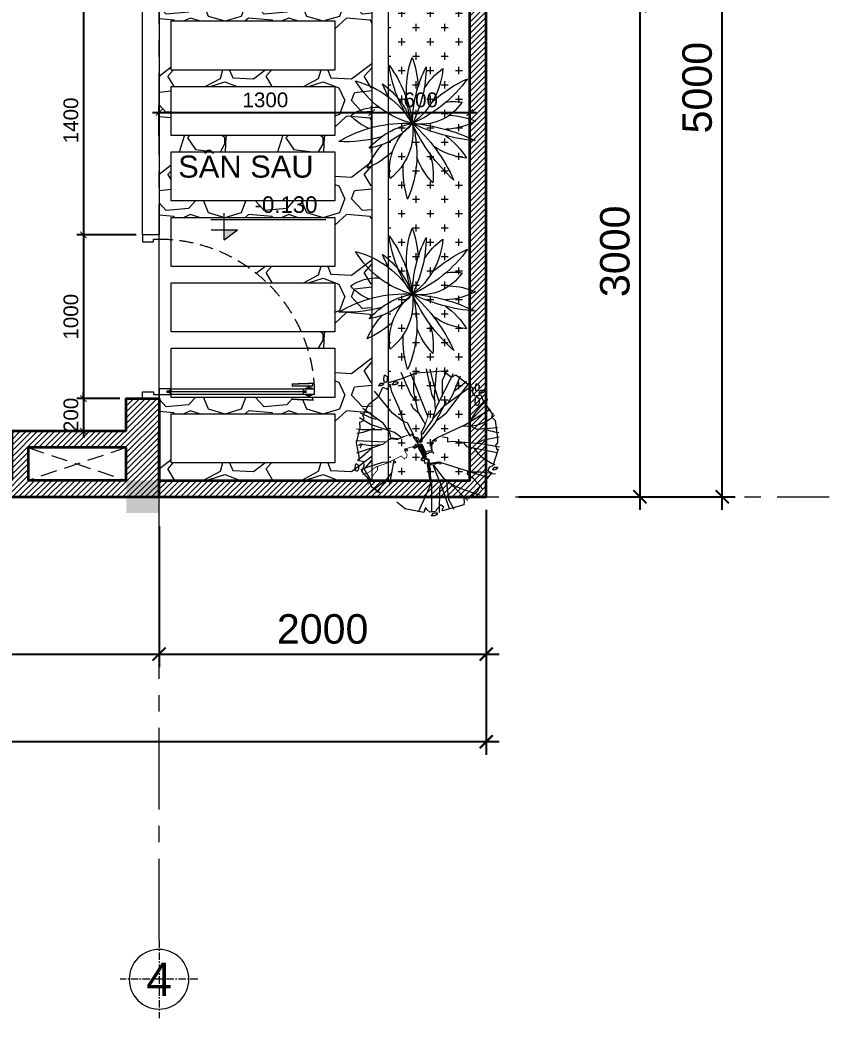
# Model space of a CAD drawing. Header units: inches. Extents: x 1198002 to 1275033, y 93432 to 197262.
# Drawn here: x 1259351 to 1264296, y 158797 to 164896 of the extents above; entities that cross this region are included whole.
import ezdxf
from ezdxf.enums import TextEntityAlignment as Align

# ---------------------------------------------------------------- set-up
doc = ezdxf.new("R2010")
doc.units = ezdxf.units.IN
doc.header["$LTSCALE"] = 100
doc.header["$MEASUREMENT"] = 0
doc.header["$PDMODE"] = 35
doc.linetypes.add('CENTERX2', pattern=[4, 2.5, -0.5, 0.5, -0.5])
doc.linetypes.add('DASHEDX2', pattern=[1.5, 1, -0.5])
for name, color, linetype, lineweight in [('1', 1, 'Continuous', 18), ('2', 2, 'Continuous', 13), ('4', 4, 'Continuous', 35), ('8', 252, 'Continuous', 5), ('8CUA', 8, 'Continuous', 5), ('9GRID', 251, 'CENTERX2', 5), ('9HIDDEN', 251, 'DASHEDX2', 5), ('CAYXANH', 85, 'Continuous', 5), ('DIM', 135, 'Continuous', 9), ('TEXT', 7, 'Continuous', 18)]:
    doc.layers.add(name, color=color, linetype=linetype, lineweight=lineweight)
doc.layers.add('13COLUMB', color=13, linetype='Continuous')
doc.styles.add('ATT', font='romans.shx')
doc.styles.add('CVN', font='VHELVEN.TTF')
doc.styles.add('OBAYASHI', font='ARIALN.TTF')
doc.styles.add('VSIMPLEX', font='VTIMESN.TTF')
doc.dimstyles.new('D100', dxfattribs={"dimscale": 100, "dimtxt": 1.8, "dimasz": 0.8, "dimexe": 0.8, "dimexo": 0.8, "dimgap": 0.6, "dimtad": 1, "dimdec": 0, "dimrnd": 5, "dimzin": 12, "dimdsep": 46, "dimtxsty": 'CVN', "dimblk1": 'ARCHTICK', "dimblk2": 'ARCHTICK', "dimsah": 1, "dimcen": 0.8, "dimdle": 0.8, "dimclrd": 256, "dimclre": 256, "dimclrt": 7, "dimadec": 0, "dimazin": 3, "dimtfac": 1, "dimtdec": 0, "dimtix": 1, "dimtmove": 2, "dimatfit": 3, "dimldrblk": 'ARCHTICK', "dimfxl": 1, "dimtolj": 1, "dimarcsym": 0})
doc.dimstyles.new('D70', dxfattribs={"dimscale": 50, "dimtxt": 1.8, "dimasz": 0.8, "dimexe": 0.8, "dimexo": 0.8, "dimgap": 0.6, "dimtad": 1, "dimdec": 0, "dimrnd": 5, "dimzin": 12, "dimdsep": 46, "dimtxsty": 'CVN', "dimblk1": 'ARCHTICK', "dimblk2": 'ARCHTICK', "dimsah": 1, "dimcen": 0.8, "dimdle": 0.8, "dimclrd": 256, "dimclre": 256, "dimclrt": 7, "dimadec": 0, "dimazin": 3, "dimtfac": 1, "dimtdec": 0, "dimtix": 1, "dimtmove": 2, "dimatfit": 3, "dimldrblk": 'ARCHTICK', "dimfxl": 1, "dimtolj": 1, "dimarcsym": 0})

# ---------------------------------------------------------------- blocks, each defined once
blk = doc.blocks.new('GRIDSIGN')
at = {"color": 9, "linetype": 'CENTERX2'}
for p, q in [((0, 1300), (0, -1300)), ((-1300, 0), (1300, 0))]:
    blk.add_line(p, q, dxfattribs=at)
at = {"color": 9}
blk.add_circle((0, 0), 1000, dxfattribs=at)
blk.add_attdef('A', text='', height=1000).set_placement((0, 0), align=Align.MIDDLE)
blk = doc.blocks.new('ttucx')
at = {"layer": '9GRID', "ltscale": 2}
blk.add_line((1260201, 157774.6), (1260201, 167806.9), dxfattribs=at)
blk.add_lwpolyline([(1243179, 160486.5), (1264296.3, 160486.5)], dxfattribs=at)
at = {"layer": '2'}
ref = blk.add_blockref('GRIDSIGN', (1260201, 157537.6), dxfattribs=dict(at, xscale=-0.1822500005364418, yscale=0.1822500005364418, zscale=0.1822500005364418))
ref.add_attrib('A', '4', dxfattribs={"layer": '0', "height": 202.5, "style": 'CVN'}).set_placement((1260201, 157537.6), align=Align.MIDDLE)
blk = doc.blocks.new('*U166')
for points in [[(-1157.5, 0), (-1187.5, 0), (-1187.5, 118.8), (-1137.5, 118.8), (-1137.5, 40), (-1157.5, 40)], [(-30, 0), (0, 0), (0, 118.8), (-50, 118.8), (-50, 40), (-30, 40)]]:
    blk.add_lwpolyline(points, close=True)
blk.add_lwpolyline([(-55, -80), (-70, -80), (-70, 0), (-30, 0), (-30, -80), (-45, -80), (-45, -60), (-55, -60), (-55, -80)])
at = {"layer": '8CUA'}
for p, q in [((-70, -80), (-70, -1047.5)), ((-30, -1047.5), (-30, -80))]:
    blk.add_line(p, q, dxfattribs=at)
at = {"layer": '8CUA', "const_width": 10}
for points in [[(-50, -1067.5), (-50, -60)], [(-79.7, -1082.5), (-90.4, -1082.5), (-90.4, -1092.5), (-79.7, -1092.5)], [(-55, -1047.5), (-70, -1047.5), (-70, -1127.5), (-30, -1127.5), (-30, -1047.5), (-45, -1047.5), (-45, -1067.5), (-55, -1067.5), (-55, -1047.5)], [(-20.3, -1082.5), (-9.6, -1082.5), (-9.6, -1092.5), (-20.3, -1092.5)]]:
    blk.add_lwpolyline(points, dxfattribs=at)
for points in [[(-110.4, -1117.5), (-90.4, -1112.5), (-90.4, -967.5), (-105.4, -967.5)], [(10.4, -1117.5), (-9.6, -1112.5), (-9.6, -967.5), (5.4, -967.5)]]:
    blk.add_lwpolyline(points, close=True, dxfattribs=at)
at = {"layer": '8CUA'}
for centre, start, end in [((-30, -1087.5), 143.1301, 216.8699), ((-70, -1087.5), 323.1301, 36.8699)]:
    blk.add_arc(centre, 50, start, end, dxfattribs=at)
at = {"layer": '9HIDDEN', "lineweight": 5}
blk.add_arc((-30, 0), 1127.5, 180, 270, dxfattribs=at)
blk = doc.blocks.new('cos')
for p, q in [((0, 0), (0, 400)), ((1527, 300), (-205, 300)), ((-200, 150), (200, 150)), ((0, 0), (200, 150))]:
    blk.add_line(p, q)
blk.add_solid([(0, 150), (0, 0), (200, 150)])
at = {"color": 3, "style": 'VSIMPLEX', "text_generation_flag": 6}
blk.add_attdef('COS-VER', (93, 405), '', height=250, rotation=180, dxfattribs=at)
blk = doc.blocks.new('TREE56')
at = {"layer": 'CAYXANH'}
for p, q in [((-619, 1717), (-631, 1708)), ((-619, 1717), (-615, 1712)), ((-615, 1712), (-611, 1712)), ((-611, 1712), (-611, 1708)), ((-303, 1481), (-425, 1751)), ((-409, 1675), (-238, 1747)), ((-94, 1204), (-307, 1747)), ((-269, 1519), (-265, 1751)), ((-238, 1747), (92, 1770)), ((-45, 1470), (-113, 1793)), ((-26, 1622), (-67, 1789)), ((-14, 1462), (12, 1808)), ((8, 1329), (217, 1736)), ((84, 1656), (145, 1785)), ((92, 1770), (195, 1694)), ((195, 1694), (248, 1721)), ((248, 1721), (464, 1553)), ((-690, 1589), (-699, 1589)), ((-699, 1589), (-699, 1585)), ((-678, 1614), (-690, 1602)), ((-690, 1602), (-690, 1589)), ((-646, 1614), (-678, 1614)), ((-654, 1589), (-666, 1589)), ((-666, 1589), (-666, 1585)), ((-654, 1593), (-654, 1589)), ((-650, 1593), (-654, 1593)), ((-650, 1598), (-650, 1593)), ((-646, 1598), (-650, 1598)), ((-638, 1606), (-646, 1598)), ((-642, 1618), (-638, 1618)), ((-638, 1618), (-638, 1606)), ((-635, 1680), (-631, 1680)), ((-635, 1656), (-635, 1680)), ((-631, 1656), (-635, 1656)), ((-631, 1680), (-631, 1708)), ((-631, 1631), (-631, 1656)), ((-623, 1631), (-631, 1631)), ((-623, 1627), (-623, 1631)), ((-611, 1627), (-623, 1627)), ((-611, 1708), (-607, 1708)), ((-602, 1631), (-611, 1631)), ((-611, 1631), (-611, 1627)), ((-607, 1708), (-602, 1704)), ((-602, 1704), (-598, 1704)), ((-598, 1643), (-602, 1635)), ((-602, 1635), (-602, 1631)), ((-598, 1704), (-598, 1700)), ((-598, 1700), (-594, 1696)), ((-594, 1652), (-598, 1643)), ((-594, 1696), (-590, 1696)), ((-590, 1680), (-594, 1676)), ((-594, 1676), (-594, 1652)), ((-590, 1696), (-590, 1680)), ((-576, 1626), (-409, 1675)), ((-569, 1576), (-576, 1626)), ((-538, 1512), (-557, 1607)), ((-526, 1602), (-536, 1602)), ((-536, 1602), (-536, 1598)), ((-497, 1598), (-536, 1598)), ((-512, 1632), (-526, 1617)), ((-526, 1617), (-526, 1602)), ((-473, 1632), (-512, 1632)), ((-482, 1602), (-497, 1602)), ((-497, 1602), (-497, 1598)), ((-477, 1607), (-482, 1607)), ((-482, 1607), (-482, 1602)), ((-473, 1612), (-477, 1612)), ((-477, 1612), (-477, 1607)), ((-463, 1622), (-473, 1612)), ((-468, 1636), (-463, 1636)), ((-463, 1636), (-463, 1622)), ((39, 1405), (-26, 1622)), ((84, 1458), (84, 1656)), ((130, 1257), (423, 1637)), ((210, 1481), (305, 1709)), ((297, 1580), (377, 1645)), ((504, 1610), (491, 1602)), ((491, 1574), (491, 1602)), ((504, 1610), (508, 1606)), ((508, 1606), (512, 1606)), ((512, 1606), (512, 1602)), ((512, 1602), (516, 1602)), ((516, 1602), (520, 1598)), ((520, 1598), (524, 1598)), ((524, 1598), (524, 1594)), ((524, 1594), (528, 1590)), ((528, 1590), (532, 1590)), ((532, 1590), (532, 1574)), ((-531, 1253), (-751, 1523)), ((-666, 1585), (-699, 1585)), ((-698, 1462), (-649, 1572)), ((-649, 1572), (-595, 1546)), ((-595, 1546), (-569, 1576)), ((-447, 1314), (-538, 1512)), ((-246, 1409), (-303, 1481)), ((-216, 1268), (-269, 1519)), ((-7, 1401), (-45, 1470)), ((107, 1344), (404, 1561)), ((153, 1378), (210, 1481)), ((233, 1531), (297, 1580)), ((464, 1553), (445, 1508)), ((445, 1508), (476, 1466)), ((476, 1466), (552, 1477)), ((487, 1574), (491, 1574)), ((487, 1550), (487, 1574)), ((491, 1550), (487, 1550)), ((491, 1525), (491, 1550)), ((499, 1525), (491, 1525)), ((499, 1521), (499, 1525)), ((512, 1521), (499, 1521)), ((512, 1525), (512, 1521)), ((520, 1525), (512, 1525)), ((524, 1537), (520, 1529)), ((520, 1529), (520, 1525)), ((528, 1546), (524, 1537)), ((526, 1501), (526, 1496)), ((536, 1501), (526, 1501)), ((565, 1496), (526, 1496)), ((532, 1574), (528, 1570)), ((528, 1570), (528, 1546)), ((551, 1531), (536, 1516)), ((536, 1516), (536, 1501)), ((589, 1531), (551, 1531)), ((552, 1477), (582, 1405)), ((565, 1501), (565, 1496)), ((580, 1501), (565, 1501)), ((580, 1506), (580, 1501)), ((585, 1506), (580, 1506)), ((585, 1511), (585, 1506)), ((589, 1511), (585, 1511)), ((599, 1521), (589, 1511)), ((594, 1535), (599, 1535)), ((599, 1535), (599, 1521)), ((-892, 1223), (-820, 1363)), ((-820, 1363), (-698, 1462)), ((-276, 1310), (-299, 1367)), ((-30, 1185), (107, 1344)), ((-3, 1306), (-14, 1462)), ((-11, 1124), (130, 1397)), ((483, 1407), (487, 1407)), ((483, 1378), (483, 1407)), ((487, 1378), (483, 1378)), ((502, 1451), (487, 1441)), ((487, 1407), (487, 1441)), ((487, 1349), (487, 1378)), ((497, 1349), (487, 1349)), ((497, 1344), (497, 1349)), ((512, 1344), (497, 1344)), ((502, 1451), (507, 1446)), ((507, 1446), (512, 1446)), ((512, 1446), (512, 1441)), ((512, 1441), (517, 1441)), ((512, 1349), (512, 1344)), ((521, 1349), (512, 1349)), ((517, 1441), (521, 1436)), ((521, 1436), (526, 1436)), ((526, 1363), (521, 1354)), ((521, 1354), (521, 1349)), ((526, 1436), (526, 1431)), ((526, 1431), (531, 1427)), ((531, 1373), (526, 1363)), ((531, 1427), (536, 1427)), ((536, 1407), (531, 1402)), ((531, 1402), (531, 1373)), ((536, 1427), (536, 1407)), ((582, 1405), (677, 1261)), ((-785, 1192), (-922, 1253)), ((-641, 1124), (-892, 1310)), ((-877, 1192), (-892, 1223)), ((-402, 1154), (-531, 1253)), ((-371, 1074), (-447, 1314)), ((-216, 1257), (-276, 1310)), ((-147, 1150), (-216, 1268)), ((-41, 1166), (8, 1329)), ((5, 1158), (130, 1257)), ((366, 1112), (666, 1302)), ((677, 1261), (707, 1238)), ((696, 1242), (681, 1207)), ((-797, 1112), (-934, 1196)), ((-930, 1143), (-888, 1158)), ((-926, 1074), (-930, 1143)), ((-888, 1158), (-877, 1192)), ((-504, 1014), (-797, 1112)), ((-725, 1173), (-785, 1192)), ((-557, 1002), (-641, 1124)), ((-341, 1128), (-402, 1154)), ((-269, 979), (-341, 1128)), ((-162, 991), (-41, 1166)), ((-162, 934), (-11, 1124)), ((-128, 1116), (-147, 1150)), ((20, 953), (366, 1112)), ((681, 1207), (726, 1162)), ((726, 1162), (757, 945)), ((-971, 888), (-926, 1074)), ((-907, 1048), (-971, 1055)), ((-892, 1014), (-964, 1002)), ((-656, 1048), (-907, 1048)), ((-751, 1063), (-892, 1014)), ((-554, 957), (-557, 1002)), ((-428, 960), (-504, 1014)), ((-303, 968), (-371, 1074)), ((438, 1090), (502, 1055)), ((502, 1055), (761, 1078)), ((-618, 896), (-979, 915)), ((-937, 725), (-971, 888)), ((-675, 862), (-971, 763)), ((-212, 870), (-186, 832)), ((-56, 820), (-41, 915)), ((-41, 915), (20, 953)), ((81, 964), (145, 953)), ((145, 953), (145, 900)), ((145, 900), (206, 911)), ((206, 911), (552, 881)), ((339, 888), (377, 843)), ((521, 892), (586, 926)), ((552, 881), (780, 839)), ((586, 926), (776, 964)), ((757, 888), (730, 862)), ((730, 862), (745, 812)), ((757, 945), (757, 888)), ((-831, 778), (-956, 668)), ((-785, 824), (-831, 778)), ((-186, 832), (-159, 847)), ((-159, 794), (-182, 782)), ((-182, 782), (-167, 744)), ((-167, 744), (-129, 744)), ((-159, 847), (-159, 794)), ((-129, 744), (-159, 718)), ((-132, 782), (-147, 732)), ((377, 843), (753, 770)), ((764, 812), (700, 607)), ((745, 812), (764, 812)), ((-970, 632), (-982, 623)), ((-982, 595), (-982, 623)), ((-970, 632), (-966, 628)), ((-966, 628), (-962, 628)), ((-962, 628), (-962, 623)), ((-962, 623), (-958, 623)), ((-958, 623), (-954, 619)), ((-954, 619), (-950, 619)), ((-950, 619), (-950, 615)), ((-950, 615), (-946, 611)), ((-946, 611), (-941, 611)), ((-941, 611), (-941, 595)), ((-937, 668), (-937, 725)), ((-911, 664), (-937, 668)), ((-880, 656), (-911, 664)), ((-877, 607), (-880, 656)), ((-652, 649), (-831, 592)), ((-546, 653), (-652, 649)), ((-512, 675), (-569, 367)), ((-159, 718), (-182, 687)), ((-182, 687), (-163, 672)), ((-163, 672), (-140, 672)), ((-143, 687), (-136, 641)), ((-136, 641), (-71, 653)), ((-71, 653), (-105, 630)), ((-105, 630), (-64, 375)), ((-90, 641), (-52, 379)), ((-71, 558), (-71, 622)), ((-71, 622), (-33, 618)), ((-33, 618), (92, 459)), ((-33, 615), (-7, 546)), ((-14, 630), (50, 653)), ((50, 653), (647, 466)), ((-986, 571), (-986, 595)), ((-986, 595), (-982, 595)), ((-982, 571), (-986, 571)), ((-982, 546), (-982, 571)), ((-974, 546), (-982, 546)), ((-974, 542), (-974, 546)), ((-962, 542), (-974, 542)), ((-954, 546), (-962, 546)), ((-962, 546), (-962, 542)), ((-950, 559), (-954, 550)), ((-954, 550), (-954, 546)), ((-946, 567), (-950, 559)), ((-941, 595), (-946, 591)), ((-946, 591), (-946, 567)), ((-831, 592), (-918, 558)), ((-903, 542), (-877, 607)), ((-823, 447), (-903, 542)), ((-538, 531), (-721, 280)), ((-7, 546), (73, 348)), ((392, 546), (385, 508)), ((385, 508), (453, 459)), ((685, 523), (540, 356)), ((654, 592), (639, 546)), ((639, 546), (685, 523)), ((700, 607), (654, 592)), ((703, 562), (694, 562)), ((694, 562), (694, 558)), ((727, 558), (694, 558)), ((715, 587), (703, 575)), ((703, 575), (703, 562)), ((747, 587), (715, 587)), ((739, 562), (727, 562)), ((727, 562), (727, 558)), ((743, 566), (739, 566)), ((739, 566), (739, 562)), ((747, 570), (743, 570)), ((743, 570), (743, 566)), ((755, 579), (747, 570)), ((751, 591), (755, 591)), ((755, 591), (755, 579)), ((-782, 345), (-823, 447)), ((-592, 447), (-816, 269)), ((-64, 375), (-216, 41)), ((-52, 379), (-52, 48)), ((92, 459), (160, 409)), ((130, 405), (157, 196)), ((160, 409), (392, 185)), ((453, 459), (578, 322)), ((-679, 272), (-782, 345)), ((46, 326), (43, 37)), ((73, 345), (46, 326)), ((73, 348), (164, 86)), ((502, 284), (404, 208)), ((540, 356), (502, 284)), ((-375, 82), (-478, 162)), ((62, 132), (12, 79)), ((84, 113), (62, 132)), ((343, 132), (84, 56)), ((157, 196), (221, 79)), ((362, 238), (343, 200)), ((343, 200), (347, 170)), ((347, 170), (343, 132)), ((404, 208), (362, 238)), ((-147, 37), (-375, 82)), ((-124, 98), (-147, 37)), ((-109, 75), (-124, 98)), ((-71, 41), (-109, 75)), ((-3, 48), (-71, 41)), ((-54, 0), (-54, -5)), ((-44, 0), (-54, 0)), ((-29, 29), (-44, 15)), ((-44, 15), (-44, 0)), ((10, 29), (-29, 29)), ((-15, 0), (-15, -5)), ((0, 0), (-15, 0)), ((12, 79), (-3, 48)), ((0, 5), (0, 0)), ((5, 5), (0, 5)), ((5, 10), (5, 5)), ((10, 10), (5, 10)), ((19, 19), (10, 10)), ((15, 34), (19, 34)), ((19, 34), (19, 19)), ((81, 86), (100, 101)), ((84, 56), (81, 86)), ((100, 101), (84, 113)), ((-15, -5), (-54, -5))]:
    blk.add_line(p, q, dxfattribs=at)
for points in [[(-166, 896, 16, 16, 0), (-178, 1017, 16, 16, 0), (-140, 1086, 16, 12.8, 0), (-117, 1147, 12.8, 9.6, 0), (-102, 1196, 9.6, 9.6, 0), (-86, 1280, 9.6, 9.6, 0)], [(-204, 862, 16, 16, 0), (-273, 957, 16, 16, 0), (-223, 953, 16, 16, 0), (-200, 919, 16, 16, 0), (-219, 896, 16, 16, 0), (-235, 938, 16, 16, 0), (-299, 995, 9.6, 9.6, 0), (-387, 968, 16, 16, 0), (-463, 934, 22.4, 22.4, 0), (-546, 945, 22.4, 22.4, 0), (-565, 934, 12.8, 12.8, 0), (-649, 869, 12.8, 12.8, 0), (-687, 865, 12.8, 12.8, 0), (-793, 854, 12.8, 12.8, 0), (-869, 865, 12.8, 12.8, 0), (-918, 877, 12.8, 12.8, 0), (-941, 862, 12.8, 12.8, 0), (-907, 862, 12.8, 12.8, 0), (-926, 824, 12.8, 12.8, 0)], [(-170, 869, 22.4, 22.4, 0), (-261, 827, 22.4, 22.4, 0), (-276, 843, 9.6, 9.6, 0), (-383, 812, 9.6, 9.6, 0), (-375, 782, 9.6, 9.6, 0), (-349, 740, 9.6, 9.6, 0), (-360, 706, 9.6, 9.6, 0), (-375, 702, 9.6, 9.6, 0), (-383, 691, 9.6, 9.6, 0), (-421, 729, 9.6, 9.6, 0), (-607, 637, 9.6, 9.6, 0), (-736, 592, 9.6, 9.6, 0), (-831, 520, 9.6, 9.6, 0), (-896, 501, 9.6, 9.6, 0)], [(-170, 873, 16, 16, 0), (-113, 751, 16, 16, 0), (-75, 774, 16, 16, 0), (-37, 778, 16, 16, 0), (-22, 755, 1.28, 1.28, 0)], [(-45, 782, 19.2, 19.2, 0), (-52, 843, 19.2, 12.8, 0), (-37, 900, 12.8, 12.8, 0)], [(-136, 702, 25.6, 25.6, 0), (-86, 679, 25.6, 25.6, 0), (-90, 622, 25.6, 25.6, 0), (-79, 542, 25.6, 19.2, 0), (-67, 451, 19.2, 19.2, 0)], [(-713, 599, 9.6, 9.6, 0), (-713, 554, 9.6, 9.6, 0), (-759, 504, 9.6, 6.4, 0), (-801, 421, 6.4, 6.4, 0), (-831, 371, 6.4, 6.4, 0)]]:
    blk.add_lwpolyline(points, format="xyseb", dxfattribs=at)
for points, const_width in [([(-218, 868), (-266, 847), (-238, 878)], 12.8), ([(-204, 884), (-181, 941), (-181, 892), (-189, 881)], 12.8), ([(-185, 850), (-121, 721), (-178, 691)], 25.6), ([(-210, 836), (-142, 707)], 25.6), ([(-117, 782), (-60, 797)], 12.8), ([(-75, 634), (-26, 641), (46, 653)], 19.2)]:
    blk.add_lwpolyline(points, dxfattribs=dict(at, const_width=const_width))
for centre, radius in [((-8, 921), 15.3), ((-357, 798), 11.7), ((-506, 653), 11.7), ((55, 639), 11.7)]:
    blk.add_circle(centre, radius, dxfattribs=at)
for centre, radius, start, end in [((1208, 726), 898, 129.3545, 152.6092), ((392, 1561), 468, 262.5537, 314.3375), ((889, 1892), 883, 248.5622, 262.3516), ((918, 1141), 551, 215.15, 249.1841), ((485, -586), 1117, 77.3352, 91.8505), ((1002, 2007), 1813, 242.8644, 255.3539)]:
    blk.add_arc(centre, radius, start, end, dxfattribs=at)
blk = doc.blocks.new('12PPLT05')
at = {"color": 0, "linetype": 'ByBlock'}
for centre, radius, start, end in [((-0.9586, -0.0373), 0.983, 16.04407, 35.33351), ((0.8261, 0.549), 0.983, 181.03469, 215.33351), ((0.6683, 0.0855), 0.6526, 145.53827, 164.45577), ((-0.5139, 0.3498), 0.6526, 348.82531, 9.25849), ((0.0769, 0.3313), 0.3548, 177.34632, 214.3867), ((-0.3302, -0.0031), 0.3548, 53.69765, 81.44792), ((0.5593, 0.1906), 0.5749, 162.74576, 201.44393), ((-0.5248, 0.151), 0.5749, 342.74576, 21.44393), ((0.4743, -0.066), 0.4525, 113.89807, 174.10399), ((-0.1591, 0.3942), 0.4525, 293.89807, 354.10399), ((-0.2004, 0.791), 0.841, 285.49028, 325.72625), ((0.7192, -0.4931), 0.841, 105.49028, 123.68762), ((-0.4704, -0.5419), 0.7194, 46.56236, 90.84355), ((0.0136, 0.6998), 0.7194, 226.56236, 270.84355), ((0.374, -0.475), 0.5743, 78.24201, 101.28713), ((0.1412, 0.5428), 0.5743, 285.01912, 307.52916), ((-0.2207, -0.6398), 0.6669, 91.70193, 101.53785), ((-0.1092, 0.6339), 0.6669, 248.45646, 281.53785), ((-0.05, -0.9708), 0.9542, 85.53911, 114.62678), ((-0.3734, 0.8479), 0.9542, 265.53911, 294.62678), ((0.164, -0.7252), 0.7193, 101.20536, 142.19161), ((0.5498, -0.8463), 0.9797, 122.44794, 148.71051), ((-0.813, 0.4893), 0.9797, 302.44794, 328.71051), ((-0.5484, 0.0253), 0.5743, 306.23658, 355.52372), ((-1.0243, -0.1613), 1.058, 337.97445, 7.69912), ((0.1942, -1.3172), 1.3088, 73.84694, 97.46256), ((0.3883, 1.2376), 1.3088, 253.84694, 277.46256), ((-0.2562, -0.2715), 0.3769, 335.53277, 41.94534), ((1.0892, 0.7615), 1.3207, 216.25625, 237.91028), ((-0.6774, -1.1384), 1.3207, 36.25625, 57.91028), ((0.0375, -0.5633), 0.5439, 37.7343, 66.55132), ((-0.5441, 0.4215), 0.7193, 281.20536, 299.39268), ((-0.3004, -0.4836), 0.5663, 4.61439, 28.69256), ((0.4544, 0.3134), 0.5439, 246.38758, 271.40442), ((0.3637, -0.4828), 0.5743, 154.64427, 175.52372), ((1.005, -0.4163), 1.058, 170.28607, 187.69912), ((0.5887, 0.026), 0.5663, 214.18544, 235.03366), ((0.3673, -0.1756), 0.3769, 203.28393, 221.94534)]:
    blk.add_arc(centre, radius, start, end, dxfattribs=at)
at = {"color": 0, "linetype": 'ByBlock', "style": 'ATT'}
for tag, p, flags in [('ITEM', (-1, -2.75), 3), ('ROOM_NUMBER', (-1, -4.0833), 1)]:
    blk.add_attdef(tag, p, '', height=1, dxfattribs=dict(at, flags=flags))
blk = doc.blocks.new('_ARCHTICK')
at = {"color": 0, "linetype": 'ByBlock', "const_width": 0.15}
blk.add_lwpolyline([(-0.5, -0.5), (0.5, 0.5)], dxfattribs=at)
blk = doc.blocks.new('*D196')
at = {"layer": 'Defpoints', "color": 0, "transparency": 16777216}
for p in [(1256601, 161882.5), (1260201, 161882.5), (1260201, 161021)]:
    blk.add_point(p, dxfattribs=at)
at = {"layer": 'DIM', "lineweight": -2, "transparency": 16777216}
for p, q in [((1256601, 161802.5), (1256601, 160941)), ((1260201, 161802.5), (1260201, 160941)), ((1256521, 161021), (1260281, 161021))]:
    blk.add_line(p, q, dxfattribs=at)
at = {"layer": 'DIM', "lineweight": -2, "transparency": 16777216, "xscale": 80, "yscale": 80, "zscale": 80, "rotation": 180}
blk.add_blockref('_ARCHTICK', (1256601, 161021), dxfattribs=at)
at = {"layer": 'DIM', "lineweight": -2, "transparency": 16777216, "xscale": 80, "yscale": 80, "zscale": 80}
blk.add_blockref('_ARCHTICK', (1260201, 161021), dxfattribs=at)
at = {"layer": 'DIM', "color": 7, "transparency": 16777216, "insert": (1258401, 161173.5), "char_height": 180, "attachment_point": 5, "style": 'CVN'}
blk.add_mtext('\\A1;3600', dxfattribs=at)
blk = doc.blocks.new('*D197')
at = {"layer": 'Defpoints', "color": 0, "transparency": 16777216}
for p in [(1262201, 161982.5), (1260201, 161882.5), (1262201, 161021)]:
    blk.add_point(p, dxfattribs=at)
at = {"layer": 'DIM', "lineweight": -2, "transparency": 16777216}
for p, q in [((1262201, 161902.5), (1262201, 160941)), ((1260201, 161802.5), (1260201, 160941)), ((1260121, 161021), (1262281, 161021))]:
    blk.add_line(p, q, dxfattribs=at)
at = {"layer": 'DIM', "lineweight": -2, "transparency": 16777216, "xscale": 80, "yscale": 80, "zscale": 80, "rotation": 180}
blk.add_blockref('_ARCHTICK', (1260201, 161021), dxfattribs=at)
at = {"layer": 'DIM', "lineweight": -2, "transparency": 16777216, "xscale": 80, "yscale": 80, "zscale": 80}
blk.add_blockref('_ARCHTICK', (1262201, 161021), dxfattribs=at)
at = {"layer": 'DIM', "color": 7, "transparency": 16777216, "insert": (1261201, 161173.5), "char_height": 180, "attachment_point": 5, "style": 'CVN'}
blk.add_mtext('\\A1;2000', dxfattribs=at)
blk = doc.blocks.new('*D198')
at = {"layer": 'Defpoints', "color": 0, "transparency": 16777216}
for p in [(1249101, 161594.5), (1262201, 161594.5), (1249101, 160485)]:
    blk.add_point(p, dxfattribs=at)
at = {"layer": 'DIM', "lineweight": -2, "transparency": 16777216}
for p, q in [((1249101, 161514.5), (1249101, 160405)), ((1262201, 161514.5), (1262201, 160405)), ((1262281, 160485), (1249021, 160485))]:
    blk.add_line(p, q, dxfattribs=at)
at = {"layer": 'DIM', "lineweight": -2, "transparency": 16777216, "xscale": 80, "yscale": 80, "zscale": 80, "rotation": 180}
blk.add_blockref('_ARCHTICK', (1249101, 160485), dxfattribs=at)
at = {"layer": 'DIM', "lineweight": -2, "transparency": 16777216, "xscale": 80, "yscale": 80, "zscale": 80}
blk.add_blockref('_ARCHTICK', (1262201, 160485), dxfattribs=at)
at = {"layer": 'DIM', "color": 7, "transparency": 16777216, "insert": (1255651, 160637.5), "char_height": 180, "attachment_point": 5, "style": 'CVN'}
blk.add_mtext('\\A1;13100', dxfattribs=at)
blk = doc.blocks.new('*D201')
at = {"layer": 'Defpoints', "color": 0, "transparency": 16777216}
for p in [(1262201, 164982.5), (1262321, 161982.5), (1263140.5, 161982.5)]:
    blk.add_point(p, dxfattribs=at)
at = {"layer": 'DIM', "lineweight": -2, "transparency": 16777216}
for p, q in [((1263140.5, 165062.5), (1263140.5, 161902.5)), ((1262281, 164982.5), (1263220.5, 164982.5)), ((1262401, 161982.5), (1263220.5, 161982.5))]:
    blk.add_line(p, q, dxfattribs=at)
at = {"layer": 'DIM', "lineweight": -2, "transparency": 16777216, "xscale": 80, "yscale": 80, "zscale": 80}
for p, rotation in [((1263140.5, 164982.5), 90), ((1263140.5, 161982.5), 270)]:
    blk.add_blockref('_ARCHTICK', p, dxfattribs=dict(at, rotation=rotation))
at = {"layer": 'DIM', "color": 7, "transparency": 16777216, "insert": (1262988, 163482.5), "char_height": 180, "attachment_point": 5, "rotation": 90, "style": 'CVN'}
blk.add_mtext('\\A1;3000', dxfattribs=at)
blk = doc.blocks.new('*D202')
at = {"layer": 'Defpoints', "color": 0, "transparency": 16777216}
for p in [(1262750.8, 166982.5), (1263643.5, 166982.5), (1262810.8, 161982.5)]:
    blk.add_point(p, dxfattribs=at)
at = {"layer": 'DIM', "lineweight": -2, "transparency": 16777216}
for p, q in [((1263643.5, 161902.5), (1263643.5, 167062.5)), ((1262830.8, 166982.5), (1263723.5, 166982.5)), ((1262890.8, 161982.5), (1263723.5, 161982.5))]:
    blk.add_line(p, q, dxfattribs=at)
at = {"layer": 'DIM', "lineweight": -2, "transparency": 16777216, "xscale": 80, "yscale": 80, "zscale": 80}
for p, rotation in [((1263643.5, 166982.5), 90), ((1263643.5, 161982.5), 270)]:
    blk.add_blockref('_ARCHTICK', p, dxfattribs=dict(at, rotation=rotation))
at = {"layer": 'DIM', "color": 7, "transparency": 16777216, "insert": (1263491, 164482.5), "char_height": 180, "attachment_point": 5, "rotation": 90, "style": 'CVN'}
blk.add_mtext('\\A1;5000', dxfattribs=at)
blk = doc.blocks.new('*D231')
at = {"layer": 'Defpoints', "color": 0, "transparency": 16777216}
for p in [(1261501, 164331), (1260201, 164149), (1261501, 164046.7)]:
    blk.add_point(p, dxfattribs=at)
at = {"layer": 'DIM', "lineweight": -2, "transparency": 16777216}
for p, q in [((1260161, 164331), (1261541, 164331)), ((1260201, 164189), (1260201, 164371)), ((1261501, 164086.7), (1261501, 164371))]:
    blk.add_line(p, q, dxfattribs=at)
at = {"layer": 'DIM', "lineweight": -2, "transparency": 16777216, "xscale": 40, "yscale": 40, "zscale": 40, "rotation": 180}
blk.add_blockref('_ARCHTICK', (1260201, 164331), dxfattribs=at)
at = {"layer": 'DIM', "lineweight": -2, "transparency": 16777216, "xscale": 40, "yscale": 40, "zscale": 40}
blk.add_blockref('_ARCHTICK', (1261501, 164331), dxfattribs=at)
at = {"layer": 'DIM', "color": 7, "transparency": 16777216, "insert": (1260851, 164407.3), "char_height": 90, "attachment_point": 5, "style": 'CVN'}
blk.add_mtext('\\A1;1300', dxfattribs=at)
blk = doc.blocks.new('*D232')
at = {"layer": 'Defpoints', "color": 0, "transparency": 16777216}
for p in [(1262101, 164331), (1262101, 164219), (1261501, 164046.7)]:
    blk.add_point(p, dxfattribs=at)
at = {"layer": 'DIM', "lineweight": -2, "transparency": 16777216}
for p, q in [((1261461, 164331), (1262141, 164331)), ((1261501, 164086.7), (1261501, 164371)), ((1262101, 164259), (1262101, 164371))]:
    blk.add_line(p, q, dxfattribs=at)
at = {"layer": 'DIM', "lineweight": -2, "transparency": 16777216, "xscale": 40, "yscale": 40, "zscale": 40, "rotation": 180}
blk.add_blockref('_ARCHTICK', (1261501, 164331), dxfattribs=at)
at = {"layer": 'DIM', "lineweight": -2, "transparency": 16777216, "xscale": 40, "yscale": 40, "zscale": 40}
blk.add_blockref('_ARCHTICK', (1262101, 164331), dxfattribs=at)
at = {"layer": 'DIM', "color": 7, "transparency": 16777216, "insert": (1261801, 164407.3), "char_height": 90, "attachment_point": 5, "style": 'CVN'}
blk.add_mtext('\\A1;600', dxfattribs=at)
blk = doc.blocks.new('*D309')
at = {"layer": 'Defpoints', "color": 0, "transparency": 16777216}
for p in [(1260101, 164982.5), (1259739, 163582.5), (1260101, 163582.5)]:
    blk.add_point(p, dxfattribs=at)
at = {"layer": 'DIM', "lineweight": -2, "transparency": 16777216}
for p, q in [((1259739, 165022.5), (1259739, 163542.5)), ((1260061, 164982.5), (1259699, 164982.5)), ((1260061, 163582.5), (1259699, 163582.5))]:
    blk.add_line(p, q, dxfattribs=at)
at = {"layer": 'DIM', "lineweight": -2, "transparency": 16777216, "xscale": 40, "yscale": 40, "zscale": 40}
for p, rotation in [((1259739, 164982.5), 90), ((1259739, 163582.5), 270)]:
    blk.add_blockref('_ARCHTICK', p, dxfattribs=dict(at, rotation=rotation))
at = {"layer": 'DIM', "color": 7, "transparency": 16777216, "insert": (1259662.7, 164282.5), "char_height": 90, "attachment_point": 5, "rotation": 90, "style": 'CVN'}
blk.add_mtext('\\A1;1400', dxfattribs=at)
blk = doc.blocks.new('*D310')
at = {"layer": 'Defpoints', "color": 0, "transparency": 16777216}
for p in [(1260101, 163582.5), (1259739, 162582.5), (1260001, 162582.5)]:
    blk.add_point(p, dxfattribs=at)
at = {"layer": 'DIM', "lineweight": -2, "transparency": 16777216}
for p, q in [((1259739, 163622.5), (1259739, 162542.5)), ((1260061, 163582.5), (1259699, 163582.5)), ((1259961, 162582.5), (1259699, 162582.5))]:
    blk.add_line(p, q, dxfattribs=at)
at = {"layer": 'DIM', "lineweight": -2, "transparency": 16777216, "xscale": 40, "yscale": 40, "zscale": 40}
for p, rotation in [((1259739, 163582.5), 90), ((1259739, 162582.5), 270)]:
    blk.add_blockref('_ARCHTICK', p, dxfattribs=dict(at, rotation=rotation))
at = {"layer": 'DIM', "color": 7, "transparency": 16777216, "insert": (1259662.7, 163082.5), "char_height": 90, "attachment_point": 5, "rotation": 90, "style": 'CVN'}
blk.add_mtext('\\A1;1000', dxfattribs=at)
blk = doc.blocks.new('*D311')
at = {"layer": 'Defpoints', "color": 0, "transparency": 16777216}
for p in [(1260001, 162582.5), (1259739, 162382.5), (1260001, 162382.5)]:
    blk.add_point(p, dxfattribs=at)
at = {"layer": 'DIM', "lineweight": -2, "transparency": 16777216}
for p, q in [((1259739, 162582.5), (1259739, 162622.5)), ((1259961, 162582.5), (1259699, 162582.5)), ((1259739, 162582.5), (1259739, 162382.5)), ((1259961, 162382.5), (1259699, 162382.5)), ((1259739, 162382.5), (1259739, 162342.5))]:
    blk.add_line(p, q, dxfattribs=at)
at = {"layer": 'DIM', "lineweight": -2, "transparency": 16777216, "xscale": 40, "yscale": 40, "zscale": 40}
for p, rotation in [((1259739, 162582.5), 270), ((1259739, 162382.5), 90)]:
    blk.add_blockref('_ARCHTICK', p, dxfattribs=dict(at, rotation=rotation))
at = {"layer": 'DIM', "color": 7, "transparency": 16777216, "insert": (1259662.7, 162482.5), "char_height": 90, "attachment_point": 5, "rotation": 90, "style": 'CVN'}
blk.add_mtext('\\A1;200', dxfattribs=at)

msp = doc.modelspace()

# ---------------------------------------------------------------- hatches: boundary and pattern name
at = {"layer": '8'}
h = msp.add_hatch(dxfattribs=at)
h.set_pattern_fill('ANSI31', color=256, scale=200)
h.paths.add_polyline_path([(1260201, 166982.5), (1249101, 166982.5), (1249101, 166882.5), (1250701, 166882.5), (1250701, 165382.5), (1250801, 165382.5), (1250801, 166882.5), (1256501, 166882.5), (1256501, 165982.5), (1256401, 165982.5), (1256401, 165882.5), (1256501, 165882.5), (1256601, 165882.5), (1256601, 166882.5), (1260001, 166882.5), (1260001, 164982.5), (1260201, 164982.5), (1260251, 164982.5), (1260251, 165082.5), (1260201, 165082.5)])
h.paths.add_polyline_path([(1255591, 165982.5), (1253776, 165982.5), (1253801, 165882.5), (1255591, 165882.5)], flags=17)
h.paths.add_polyline_path([(1250801, 163882.5), (1250701, 163882.5), (1249101, 163882.5), (1249101, 163682.5), (1249201, 163682.5), (1250801, 163682.5)])
h.paths.add_polyline_path([(1260201, 162382.5), (1260201, 162582.5), (1260001, 162582.5), (1260001, 162382.5), (1259301, 162382.5), (1259301, 162082.5), (1256701, 162082.5), (1256701, 162382.5), (1256501, 162382.5), (1255801, 162382.5), (1255801, 162082.5), (1249201, 162082.5), (1249101, 162082.5), (1249101, 161982.5), (1260201, 161982.5)])
h.paths.add_polyline_path([(1256501, 162082.5), (1255901, 162082.5), (1255901, 162282.5), (1256501, 162282.5)], flags=16)
h.paths.add_polyline_path([(1259401, 162082.5), (1259401, 162282.5), (1260001, 162282.5), (1260001, 162082.5)], flags=16)
h.paths.add_polyline_path([(1262201, 166982.5), (1260201, 166982.5), (1260201, 166882.5), (1262101, 166882.5), (1262101, 165082.5), (1261061, 165082.5), (1261061, 164982.5), (1262001, 164982.5), (1262201, 164982.5)])
h.paths.add_polyline_path([(1262201, 164982.5), (1262101, 164982.5), (1262101, 162082.5), (1260201, 162082.5), (1260201, 161982.5), (1262201, 161982.5)])
h = msp.add_hatch(dxfattribs=at)
h.set_pattern_fill('GRAVEL', color=256, scale=600)
h.set_pattern_definition([(228.0127875, (432, 600), (-4800, -5400), [80.7216, -7991.45283]), (184.9697407, (378, 540), (7200, 600), [138.5208, -13713.55486]), (132.510447, (240, 528), (6000, -6600), [97.6728, -9669.61956]), (267.273689, (6, 378), (600, 12000), [126.1428, -12488.13482]), (292.8336542, (0, 252), (-3000, 7200), [123.693, -12245.62388]), (357.273689, (48, 138), (-12000, 600), [126.1428, -12488.13482]), (37.6942405, (174, 132), (-7800, -6000), [166.8174, -16514.90913]), (72.2553284, (306, 234), (4200, 13200), [157.4928, -15591.7929]), (121.4295656, (354, 384), (-4800, 7800), [126.57, -12530.44387]), (175.2363583, (288, 492), (6600, -600), [144.4992, -7080.45755]), (222.3974378, (144, 504), (-7200, -6600), [186.8688, -18500.025]), (138.814075, (600, 372), (-4200, 3600), [63.7806, -6314.3069]), (171.4692344, (552, 414), (7800, -1200), [121.3422, -12012.90685]), (225, (432, 432), (-7e-14, -600), [84.8526, -763.67554]), (203.1985905, (390, 504), (3000, 1200), [45.6948, -4523.76906]), (291.801409, (348, 486), (-600, 1800), [64.6218, -3166.47708]), (30.9637565, (372, 426), (1800, 1200), [104.9574, -3393.61374]), (161.565051, (462, 480), (1200, -600), [75.8946, -1821.472]), (16.3895403, (0, 486), (6000, 1800), [106.32, -10525.7071]), (70.346176, (102, 516), (-2400, -6600), [89.1966, -8830.44465]), (293.1985905, (462, 600), (-1200, 3000), [91.389, -4478.07486]), (343.6104597, (498, 516), (-6000, 1800), [106.32, -10525.7071]), (339.443955, (0, 114), (-3000, 1200), [102.528, -5023.87425]), (294.7751406, (96, 78), (-3000, 6600), [85.9068, -8504.78584]), (66.8014095, (468, 0), (1200, 3000), [91.389, -4478.07486]), (17.3540246, (504, 84), (-7800, -2400), [100.5786, -9957.25417]), (69.443955, (174, 0), (-1200, -3000), [51.264, -5075.13825]), (101.309932, (432, 0), (-600, 2400), [30.594, -3028.8177]), (165.963757, (426, 30), (1800, -600), [123.693, -2350.17038]), (186.009006, (306, 60), (6000, 600), [114.63, -11348.3539]), (303.690068, (372, 372), (-600, 1200), [86.5332, -2076.79757]), (353.1572266, (420, 300), (10200, -1200), [151.0764, -14956.53757]), (60.945396, (570, 282), (-2400, -4200), [61.7736, -6115.60448]), (90, (600, 336), (-600, 600), [36, -564]), (120.256437, (294, 78), (2400, -4200), [83.3544, -8252.112]), (48.0127875, (252, 150), (4800, 5400), [161.4432, -7910.73123]), (0, (360, 270), (600, 600), [156, -444]), (325.3048465, (516, 270), (6000, -4200), [94.8684, -9391.96458]), (254.054604, (594, 216), (-600, -2400), [87.3612, -4280.70473]), (207.6459754, (570, 132), (-11400, -6000), [142.239, -14081.6845]), (175.4260787, (444, 66), (-7800, 600), [150.4794, -14897.44404])])
h.paths.add_polyline_path([(1261501, 164982.5), (1261061, 164982.5), (1261018.9, 164982.5), (1261018.9, 165048.8), (1261035.7, 165048.8), (1261035.7, 165082.5), (1260276.3, 165082.5), (1260276.3, 165048.8), (1260293.1, 165048.8), (1260293.1, 164982.5), (1260251, 164982.5), (1260201, 164982.5), (1260201, 163582.5), (1260201, 163557.2, -0.019507), (1260275, 163554.3), (1260275, 163690), (1261275, 163690), (1261275, 163390), (1260739.2, 163390, -0.041647), (1260861.3, 163290), (1261275, 163290), (1261275, 162990), (1261070.1, 162990, -0.028136), (1261107.6, 162890), (1261275, 162890), (1261275, 162590), (1261138, 162590), (1261142.1, 162573.8), (1261015.7, 162578), (1261015.7, 162590), (1260275, 162590), (1260275, 162607.8), (1260268.4, 162607.8), (1260201, 162607.8), (1260201, 162082.5), (1261501, 162082.5)])
h.paths.add_polyline_path([(1261275, 164190), (1260275, 164190), (1260275, 164490), (1261275, 164490)], flags=16)
h.paths.add_polyline_path([(1261275, 164090), (1261275, 163790), (1260275, 163790), (1260275, 164090)], flags=16)
h.paths.add_polyline_path([(1261275, 164590), (1260275, 164590), (1260275, 164890), (1261275, 164890)], flags=16)
h.paths.add_polyline_path([(1261275, 162490), (1261275, 162190), (1260275, 162190), (1260275, 162490)], flags=16)
h.paths.add_polyline_path([(1261156.6, 163844.7), (1260811.3, 163844.6), (1260811.3, 163689.2), (1261156.6, 163689.2)], flags=24)
h.paths.add_polyline_path([(1260276, 163859.2), (1261171.4, 163859.2), (1261171.4, 164137.4), (1260276, 164137.4)], flags=24)
at = {"layer": 'CAYXANH'}
h = msp.add_hatch(dxfattribs=at)
h.set_pattern_fill('CROSS', color=256, scale=350)
h.paths.add_polyline_path([(1261601, 162082.5), (1262101, 162082.5), (1262101, 164982.5), (1261601, 164982.5)])

# ---------------------------------------------------------------- linework, layer by layer
at = {"layer": '1'}
msp.add_lwpolyline([(1260101, 164982.5), (1260201, 164982.5), (1260201, 163582.5), (1260101, 163582.5)], close=True, dxfattribs=at)
msp.add_lwpolyline([(1260201, 162582.5), (1260201, 163582.5)], dxfattribs=at)
at = {"layer": '13COLUMB'}
msp.add_solid([(1260201, 161882.5), (1260201, 162082.5), (1260001, 161882.5), (1260001, 162082.5)], dxfattribs=at)
at = {"layer": '2'}
for points in [[(1261501, 164982.5), (1261501, 162082.5)], [(1261601, 164982.5), (1261601, 162082.5)]]:
    msp.add_lwpolyline(points, dxfattribs=at)
at = {"layer": '4'}
for points in [[(1260201, 161982.5), (1262201, 161982.5), (1262201, 166982.5), (1260201, 166982.5)], [(1260201, 162082.5), (1262101, 162082.5), (1262101, 164982.5)], [(1260001, 162382.5), (1260001, 162582.5), (1260201, 162582.5), (1260201, 162382.5)], [(1249101, 162082.5), (1249101, 161982.5), (1260201, 161982.5), (1260201, 162382.5)], [(1260001, 162382.5), (1259301, 162382.5), (1259301, 162082.5)], [(1260201, 162382.5), (1260201, 162082.5)], [(1260001, 162282.5), (1259401, 162282.5), (1259401, 162082.5)], [(1260001, 162082.5), (1260001, 162282.5)], [(1260001, 162082.5), (1259401, 162082.5)]]:
    msp.add_lwpolyline(points, dxfattribs=at)
at = {"layer": '8'}
for points in [[(1260275, 164890), (1261275, 164890), (1261275, 164590), (1260275, 164590)], [(1260275, 164490), (1261275, 164490), (1261275, 164190), (1260275, 164190)], [(1260275, 164090), (1261275, 164090), (1261275, 163790), (1260275, 163790)], [(1260275, 163690), (1261275, 163690), (1261275, 163390), (1260275, 163390)], [(1260275, 163290), (1261275, 163290), (1261275, 162990), (1260275, 162990)], [(1260275, 162890), (1261275, 162890), (1261275, 162590), (1260275, 162590)], [(1260275, 162490), (1261275, 162490), (1261275, 162190), (1260275, 162190)]]:
    msp.add_lwpolyline(points, close=True, dxfattribs=at)
at = {"layer": '9HIDDEN'}
for points in [[(1259401, 162282.5), (1260001, 162082.5)], [(1260001, 162282.5), (1259401, 162082.5)]]:
    msp.add_lwpolyline(points, dxfattribs=at)

# ---------------------------------------------------------------- block references
at = {"layer": '9GRID'}
msp.add_blockref('ttucx', (0, 1496), dxfattribs=at)
at = {"layer": '9HIDDEN', "xscale": -0.842102904289216, "yscale": 0.842102904289216, "zscale": 0.842102904289216, "rotation": 90}
msp.add_blockref('*U166', (1260201, 162582.5), dxfattribs=at)
at = {"layer": 'CAYXANH', "xscale": -799.999999999992, "yscale": 799.999999999992, "zscale": 799.999999999992, "rotation": 121.9097676596665}
for p in [(1261726.3, 164271.7), (1261726.3, 163229.2)]:
    msp.add_blockref('12PPLT05', p, dxfattribs=at)
at = {"layer": 'CAYXANH', "ltscale": 300, "xscale": 0.4994418025960922, "yscale": 0.4994418025960922, "zscale": 0.4994418025960922}
msp.add_blockref('TREE56', (1261892.3, 161867.9), dxfattribs=at)
at = {"layer": 'TEXT'}
ref = msp.add_blockref('cos', (1260600.1, 163552.6), dxfattribs=dict(at, xscale=0.4065874345638742, yscale=0.4065874345638742, zscale=0.4065874345638742, rotation=0.0002481631948920933))
ref.add_attrib('COS-VER', '-0.130', (1260785.4, 163717.2), dxfattribs={"layer": '0', "color": 3, "height": 101.25, "rotation": 180.00025, "style": 'VSIMPLEX', "text_generation_flag": 6})

# ---------------------------------------------------------------- texts
at = {"layer": 'TEXT', "insert": (1260318.2, 163930.6), "char_height": 135, "attachment_point": 7, "style": 'OBAYASHI'}
msp.add_mtext_dynamic_manual_height_columns('{\\fArial|b0|i0|c0|p34;SÂN SAU}', width=4193.67, gutter_width=1, heights=[0], dxfattribs=at)

# ---------------------------------------------------------------- dimensions: what is measured, and where the dimension line sits
at = {"layer": 'DIM'}
for base, p1, p2, dimstyle, picture, middle in [((1263643.5, 166982.5), (1262810.8, 161982.5), (1262750.8, 166982.5), 'D100', '*D202', (1263491, 164482.5)), ((1263140.5, 161982.5), (1262201, 164982.5), (1262321, 161982.5), 'D100', '*D201', (1262988, 163482.5)), ((1259739, 163582.5), (1260101, 164982.5), (1260101, 163582.5), 'D70', '*D309', (1259662.7, 164282.5)), ((1259739, 162582.5), (1260101, 163582.5), (1260001, 162582.5), 'D70', '*D310', (1259662.7, 163082.5)), ((1259739, 162382.5), (1260001, 162582.5), (1260001, 162382.5), 'D70', '*D311', (1259662.7, 162482.5))]:
    dim = msp.add_linear_dim(base=base, p1=p1, p2=p2, angle=90, dimstyle=dimstyle, dxfattribs=at)
    dim.commit()
    dim.dimension.update_dxf_attribs({"geometry": picture, "text_midpoint": middle})
for base, p1, p2, dimstyle, picture, middle in [((1261501, 164331), (1260201, 164149), (1261501, 164046.7), 'D70', '*D231', (1260851, 164407.3)), ((1262101, 164331), (1261501, 164046.7), (1262101, 164219), 'D70', '*D232', (1261801, 164407.3)), ((1262201, 161021), (1260201, 161882.5), (1262201, 161982.5), 'D100', '*D197', (1261201, 161173.5)), ((1260201, 161021), (1256601, 161882.5), (1260201, 161882.5), 'D100', '*D196', (1258401, 161173.5)), ((1249101, 160485), (1262201, 161594.5), (1249101, 161594.5), 'D100', '*D198', (1255651, 160637.5))]:
    dim = msp.add_linear_dim(base=base, p1=p1, p2=p2, dimstyle=dimstyle, dxfattribs=at)
    dim.commit()
    dim.dimension.update_dxf_attribs({"geometry": picture, "text_midpoint": middle})

doc.saveas('drawing.dxf')
